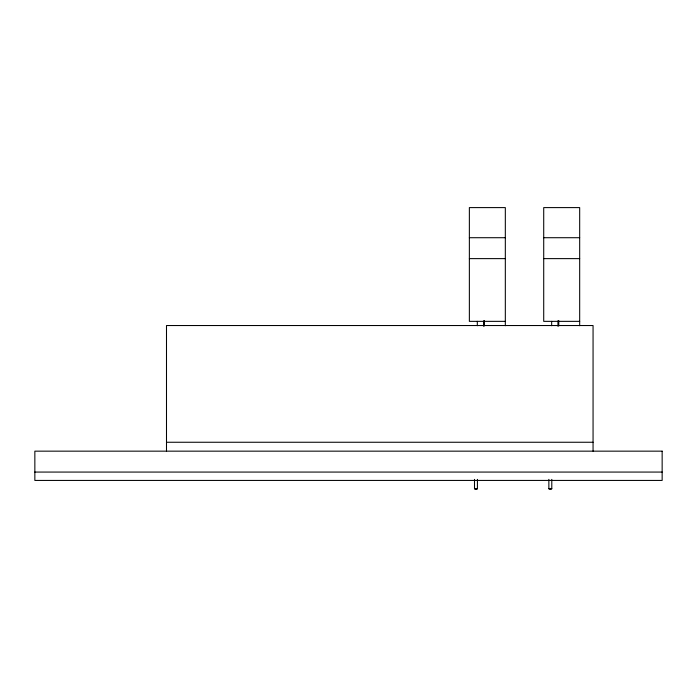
<?xml version="1.0" encoding="UTF-8"?>
<svg xmlns="http://www.w3.org/2000/svg" width="697" height="697" viewBox="0 0 697 697"><rect width="100%" height="100%" fill="white"/><g stroke="black" fill="none" stroke-linecap="round" stroke-linejoin="round"><path stroke-width="1.05" d="M477.428 479.379L477.428 488.771L475.964 489.399L474.5 488.771L474.5 479.379M551.789 479.379L551.789 488.771L550.325 489.399L548.861 488.771L548.861 479.379M469.36 237.712L505.325 237.712M543.712 237.712L579.677 237.712M469.36 258.622L505.325 258.622M543.712 258.622L579.677 258.622M505.325 321.352L469.36 321.352L469.36 207.601L505.325 207.601L505.325 325.708M579.677 321.352L543.712 321.352L543.712 207.601L579.677 207.601L579.677 325.708M166.496 442.255L593.06 442.255M34.85 472.069L662.15 472.069M474.5 488.771L477.428 488.771M548.861 488.771L551.789 488.771M593.06 451.159L593.06 325.534L166.496 325.534L166.496 451.159M558.767 320.55L558.767 325.987M557.931 320.812L557.931 326.24M551.658 321.352L551.658 325.708M484.415 320.55L484.415 325.987M483.579 320.812L483.579 326.24M477.306 321.352L477.306 325.708M662.15 451.159L34.85 451.159L34.85 480.433L662.15 480.433L662.15 451.159"/></g></svg>
